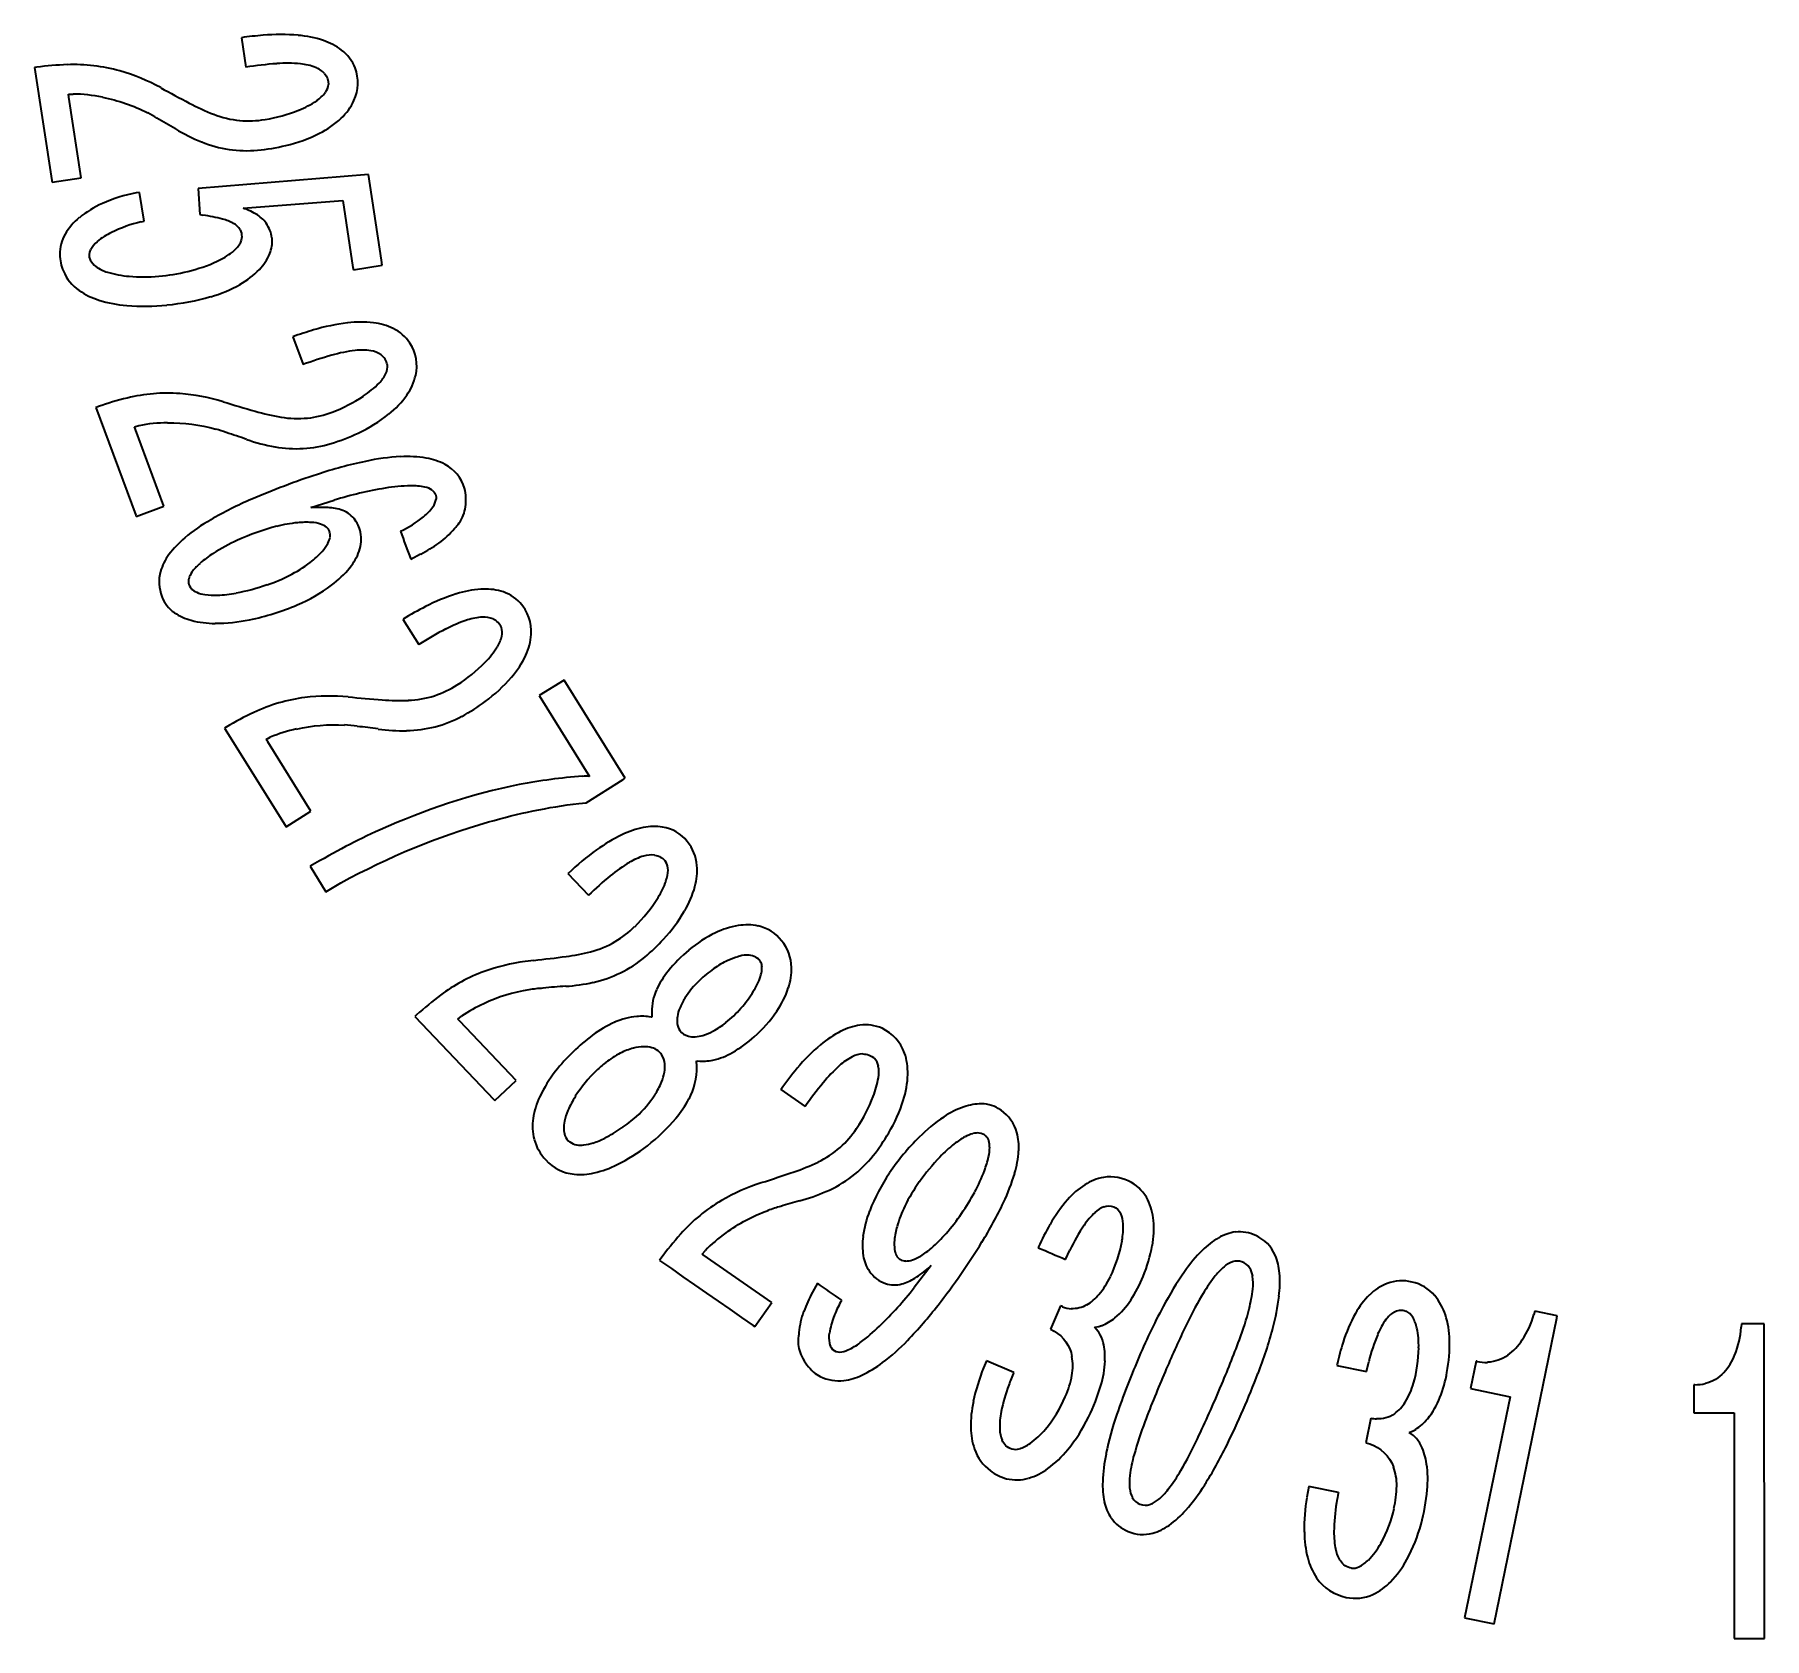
# Model space of a CAD drawing. Header units: millimetres. Extents: x 7.3 to 33.3, y 8.8 to 34.8.
# Drawn here: x 7.29 to 20.49, y 8.82 to 21.06 of the extents above; entities that cross this region are included whole.
import ezdxf

# ---------------------------------------------------------------- set-up
doc = ezdxf.new("R2010")
doc.units = ezdxf.units.MM

msp = doc.modelspace()

# ---------------------------------------------------------------- linework, layer by layer
at = {"color": 7, "linetype": 'Continuous', "lineweight": 35}
for p, q in [((8.867, 21.038), (8.901, 20.813)), ((7.305, 20.813), (7.287, 20.81)), ((7.287, 20.81), (7.42, 19.947)), ((7.546, 20.606), (7.581, 20.608)), ((7.549, 20.583), (7.546, 20.606)), ((7.643, 19.968), (7.549, 20.583)), ((7.42, 19.947), (7.422, 19.934)), ((7.422, 19.934), (7.643, 19.968)), ((9.837, 19.993), (8.537, 19.886)), ((9.937, 19.34), (9.837, 19.993)), ((8.089, 19.857), (8.063, 19.854)), ((8.123, 19.638), (8.089, 19.857)), ((8.537, 19.886), (8.549, 19.689)), ((8.549, 19.689), (8.573, 19.684)), ((8.88, 19.736), (9.64, 19.795)), ((9.64, 19.795), (9.718, 19.284)), ((8.102, 19.633), (8.123, 19.638)), ((9.101, 19.502), (9.1, 19.509)), ((9.718, 19.284), (9.722, 19.266)), ((9.722, 19.266), (9.942, 19.3)), ((9.942, 19.3), (9.937, 19.34)), ((9.258, 18.755), (9.337, 18.542)), ((7.773, 18.22), (7.756, 18.214)), ((7.756, 18.214), (8.061, 17.392)), ((8.051, 18.066), (8.084, 18.076)), ((8.057, 18.047), (8.051, 18.066)), ((8.274, 17.461), (8.057, 18.047)), ((8.064, 17.383), (8.274, 17.461)), ((9.397, 17.451), (9.575, 17.508)), ((8.061, 17.392), (8.064, 17.383)), ((10.16, 17.057), (10.235, 17.096)), ((8.259, 16.772), (8.259, 16.77)), ((10.1, 16.598), (10.221, 16.405)), ((11.33, 16.133), (11.14, 16.015)), ((11.797, 15.384), (11.33, 16.133)), ((11.14, 16.015), (11.525, 15.398)), ((8.751, 15.774), (8.738, 15.765)), ((8.738, 15.765), (9.2, 15.024)), ((9.056, 15.68), (9.087, 15.696)), ((9.068, 15.661), (9.056, 15.68)), ((9.397, 15.132), (9.068, 15.661)), ((11.499, 15.197), (11.781, 15.373)), ((11.781, 15.373), (11.797, 15.384)), ((11.442, 15.191), (11.499, 15.197)), ((9.207, 15.013), (9.397, 15.132)), ((9.2, 15.024), (9.207, 15.013)), ((9.391, 14.712), (9.512, 14.517)), ((9.512, 14.517), (9.625, 14.585)), ((11.361, 14.656), (11.359, 14.655)), ((11.359, 14.655), (11.516, 14.49)), ((11.1, 13.992), (11.034, 13.984)), ((10.204, 13.576), (10.191, 13.564)), ((10.191, 13.564), (10.793, 12.931)), ((10.52, 13.544), (10.547, 13.566)), ((10.534, 13.529), (10.52, 13.544)), ((10.964, 13.076), (10.534, 13.529)), ((12, 13.559), (11.994, 13.56)), ((11.999, 13.598), (12, 13.559)), ((12.342, 13.225), (12.351, 13.224)), ((12.343, 13.182), (12.342, 13.225)), ((10.802, 12.922), (10.964, 13.076)), ((12.984, 13.006), (13.171, 12.876)), ((10.793, 12.931), (10.802, 12.922)), ((14.667, 12.848), (14.662, 12.851)), ((12.385, 11.749), (12.407, 11.776)), ((14.953, 11.805), (14.95, 11.798)), ((15.159, 11.709), (15.192, 11.78)), ((12.069, 11.716), (12.059, 11.702)), ((12.059, 11.702), (12.149, 11.639)), ((12.149, 11.639), (12.238, 11.577)), ((12.391, 11.745), (12.385, 11.749)), ((12.915, 11.38), (12.391, 11.745)), ((13.892, 11.712), (13.894, 11.71)), ((14.133, 11.664), (14.003, 11.494)), ((14.115, 11.646), (14.133, 11.664)), ((12.238, 11.577), (12.327, 11.515)), ((12.327, 11.515), (12.417, 11.453)), ((13.264, 11.527), (13.227, 11.459)), ((12.417, 11.453), (12.506, 11.391)), ((12.506, 11.391), (12.595, 11.329)), ((12.787, 11.196), (12.915, 11.38)), ((13.441, 11.383), (13.45, 11.398)), ((12.595, 11.329), (12.685, 11.266)), ((12.685, 11.266), (12.774, 11.204)), ((15.119, 11.355), (15.044, 11.178)), ((15.136, 11.349), (15.119, 11.355)), ((18.431, 8.927), (18.91, 11.261)), ((18.743, 11.314), (18.735, 11.288)), ((18.913, 11.279), (18.743, 11.314)), ((18.91, 11.261), (18.913, 11.279)), ((12.774, 11.204), (12.787, 11.196)), ((15.044, 11.178), (15.073, 11.162)), ((15.38, 11.192), (15.412, 11.197)), ((15.407, 11.16), (15.38, 11.192)), ((15.413, 11.152), (15.407, 11.16)), ((15.412, 11.197), (15.434, 11.204)), ((20.321, 11.217), (20.317, 11.191)), ((20.494, 11.217), (20.321, 11.217)), ((20.494, 11.2), (20.494, 11.217)), ((20.495, 8.816), (20.494, 11.2)), ((14.555, 10.936), (14.533, 10.882)), ((14.764, 10.847), (14.555, 10.936)), ((17.232, 10.908), (17.23, 10.899)), ((17.23, 10.899), (17.456, 10.853)), ((17.456, 10.853), (17.474, 10.928)), ((18.294, 10.933), (18.251, 10.723)), ((18.301, 10.932), (18.294, 10.933)), ((18.251, 10.723), (18.553, 10.661)), ((19.957, 10.753), (19.957, 10.538)), ((19.964, 10.753), (19.957, 10.753)), ((18.553, 10.661), (18.206, 8.973)), ((17.49, 10.498), (17.451, 10.309)), ((19.957, 10.538), (20.265, 10.538)), ((20.265, 10.538), (20.265, 8.816)), ((17.451, 10.309), (17.481, 10.301)), ((17.782, 10.389), (17.813, 10.401)), ((17.816, 10.364), (17.782, 10.389)), ((17.813, 10.401), (17.832, 10.411)), ((17.823, 10.358), (17.816, 10.364)), ((17.016, 9.975), (17.002, 9.893)), ((17.242, 9.929), (17.016, 9.975)), ((18.206, 8.973), (18.431, 8.927)), ((20.265, 8.816), (20.495, 8.816))]:
    msp.add_line(p, q, dxfattribs=at)
for centre, radius, start, end in [((9.263, 18.226), 2.84, 94.6405, 98.0223), ((9.166, 19.501), 1.561, 85.1108, 94.8759), ((9.23, 20.224), 0.835, 71.6534, 85.2431), ((9.345, 20.568), 0.472, 52.6489, 71.8186), ((7.63, 18.334), 2.5, 92.1509, 97.4795), ((7.585, 19.536), 1.297, 74.1728, 92.1403), ((7.493, 19.25), 1.598, 61.6834, 73.7872), ((9.358, 17.843), 3.005, 94.2421, 98.7447), ((9.217, 19.763), 1.08, 84.6214, 94.2997), ((9.28, 20.418), 0.422, 68.8669, 84.8348), ((9.368, 20.645), 0.178, 41.9108, 69.0953), ((7.564, 19.408), 1.2, 78.4339, 89.1913), ((15.743, 34.382), 15.638, 241.3726, 242.2777), ((9.287, 20.788), 0.277, 303.6849, 322.6201), ((9.417, 20.69), 0.115, 322.381, 355.7137), ((9.325, 22.154), 1.828, 242.0409, 248.4801), ((8.863, 21.564), 1.165, 279.0895, 292.2072), ((9.042, 21.15), 0.715, 291.511, 303.9768), ((5.592, 15.826), 5.297, 60.2334, 61.1073), ((4.006, 13.036), 8.506, 59.1911, 60.2946), ((9.114, 21.599), 1.465, 239.1514, 247.8799), ((8.925, 21.136), 0.734, 248.4167, 264.3981), ((8.918, 21.218), 0.815, 265.4026, 279.1124), ((9.145, 20.941), 0.708, 296.6328, 313.0052), ((8.859, 21.621), 1.448, 275.1476, 283.8257), ((8.939, 21.35), 1.166, 283.2246, 296.7024), ((8.314, 18.614), 1.265, 101.4445, 113.7379), ((8.109, 19.077), 0.758, 113.6293, 129.2934), ((8.293, 17.933), 1.773, 75.9727, 80.9118), ((8.648, 19.08), 0.696, 66.6793, 70.5102), ((8.79, 19.391), 0.354, 57.9236, 67.9357), ((8.833, 19.451), 0.281, 37.4264, 58.7845), ((7.92, 19.306), 0.462, 129.1721, 149.9021), ((8.1, 19.084), 0.519, 115.7492, 130.1035), ((8.369, 18.534), 1.131, 103.661, 115.9602), ((8.641, 19.318), 0.345, 61.2877, 76.2887), ((8.748, 19.511), 0.124, 29.3698, 61.498), ((8.855, 19.477), 0.247, 7.4994, 35.6294), ((7.891, 19.329), 0.197, 129.7814, 152.6233), ((8.661, 19.577), 0.223, 307.9002, 329.8931), ((8.865, 19.481), 0.236, 337.2446, 5.2513), ((7.836, 19.394), 0.357, 181.764, 202.8386), ((7.828, 19.394), 0.126, 203.9426, 235.2625), ((7.934, 19.545), 0.311, 234.9414, 253.1552), ((8.162, 20.471), 1.253, 283.5918, 294.4912), ((8.452, 19.841), 0.559, 294.267, 308.1862), ((8.726, 19.538), 0.387, 315.7661, 337.4173), ((8.069, 19.976), 0.762, 252.8635, 265.5348), ((8.122, 20.588), 1.376, 265.3137, 284.0923), ((8.332, 20.09), 1.073, 286.2245, 299.2199), ((8.544, 19.714), 0.64, 299.1052, 315.872), ((7.936, 19.55), 0.539, 235.0177, 253.0639), ((8.066, 19.973), 0.982, 252.9812, 265.5957), ((8.134, 20.761), 1.771, 275.2817, 286.307), ((8.126, 20.727), 1.739, 265.5317, 275.6309), ((10.206, 16.102), 2.817, 106.2501, 109.6585), ((9.86, 17.312), 1.559, 96.727, 106.5051), ((9.778, 18.029), 0.838, 83.3981, 96.8657), ((9.821, 18.389), 0.475, 64.4486, 83.5353), ((9.863, 17.55), 1.107, 96.583, 106.1153), ((9.787, 18.218), 0.435, 81.2118, 96.766), ((9.827, 18.467), 0.183, 54.7607, 81.4268), ((10.423, 15.6), 3.136, 106.0575, 110.2677), ((9.857, 18.516), 0.126, 11.0757, 53.347), ((9.867, 18.525), 0.115, 333.885, 7.3496), ((9.407, 18.901), 0.715, 303.1518, 315.5401), ((9.72, 18.596), 0.278, 315.2098, 334.1246), ((9.777, 18.557), 0.431, 324.8074, 346.9968), ((8.593, 15.85), 2.509, 103.78, 109.0922), ((8.304, 17.026), 1.298, 85.9363, 103.77), ((8.273, 16.733), 1.592, 73.4208, 85.5441), ((12.742, 31.315), 13.66, 252.9061, 253.9728), ((9.15, 19.268), 1.163, 290.6705, 303.8422), ((9.555, 18.713), 0.702, 308.4094, 324.8877), ((8.308, 16.903), 1.194, 90.2507, 100.846), ((9.476, 19.914), 1.8, 253.7039, 260.1803), ((9.294, 18.863), 0.733, 260.1339, 276.0349), ((9.272, 18.94), 0.813, 277.0256, 290.7754), ((9.269, 19.07), 1.159, 294.9614, 308.4874), ((7.319, 13.673), 4.58, 71.7784, 72.8443), ((5.866, 9.202), 9.281, 70.8775, 71.8904), ((9.384, 19.346), 1.456, 250.8595, 259.6609), ((9.13, 19.334), 1.457, 286.7737, 295.536), ((10.181, 16.078), 1.764, 93.1765, 102.0284), ((10.133, 16.953), 0.887, 80.6296, 93.2517), ((11.221, 12.25), 5.735, 108.0176, 113.3713), ((10.531, 14.415), 3.463, 101.9677, 108.2459), ((10.202, 17.365), 0.469, 62.1561, 80.7159), ((10.439, 14.703), 2.934, 99.3099, 107.1195), ((10.184, 16.281), 1.336, 91.0651, 99.4567), ((10.17, 17.148), 0.469, 77.999, 91.3512), ((10.236, 17.455), 0.155, 55.36, 78.329), ((10.205, 17.511), 0.376, 351.4407, 13.5755), ((10.112, 14.805), 2.95, 113.2945, 120.0911), ((9.455, 16.041), 1.411, 87.6427, 92.3704), ((9.506, 17.041), 0.41, 73.0217, 88.9155), ((10.017, 17.679), 0.383, 308.8504, 324.36), ((10.216, 17.538), 0.139, 323.923, 350.0785), ((9.36, 16.099), 1.454, 120.009, 129.5973), ((9.567, 15.612), 1.749, 104.2556, 114.6971), ((9.411, 16.232), 1.109, 96.0366, 104.3401), ((9.359, 16.742), 0.596, 85.827, 96.1664), ((9.382, 17.048), 0.29, 72.0887, 85.9546), ((9.429, 17.191), 0.139, 51.4343, 72.274), ((9.536, 17.212), 0.245, 11.7718, 39.0109), ((9.71, 18.052), 0.866, 295.348, 309.1628), ((9.745, 17.951), 0.999, 318.5463, 321.7615), ((8.898, 16.656), 0.729, 129.4878, 143.324), ((9.454, 15.845), 1.49, 114.502, 122.5706), ((9.235, 17.336), 0.332, 318.1022, 331.3868), ((9.464, 17.236), 0.0822, 20.8061, 51.0495), ((9.388, 17.253), 0.158, 331.1895, 349.866), ((9.466, 17.24), 0.0784, 349.7813, 19.1384), ((38.52, 27.678), 30.284, 200.1034, 200.5309), ((9.701, 18.144), 1.177, 296.9936, 304.9059), ((9.983, 17.721), 0.668, 305.8617, 319.8232), ((8.632, 16.853), 0.398, 143.2514, 164.206), ((9.107, 16.386), 0.847, 122.4665, 131.04), ((9.009, 17.537), 0.634, 307.1356, 318.2236), ((9.36, 17.265), 0.432, 320.6821, 339.8477), ((8.556, 16.885), 0.0937, 158.0711, 185.0722), ((8.645, 16.85), 0.19, 142.0865, 158.2299), ((8.82, 16.714), 0.411, 130.9549, 142.1768), ((8.645, 18.097), 1.305, 288.6818, 296.699), ((8.779, 17.837), 1.012, 296.5351, 307.273), ((9.09, 17.485), 0.78, 306.5151, 320.7926), ((8.544, 16.887), 0.0818, 187.2538, 223.5531), ((8.573, 16.916), 0.122, 224.0523, 246.9236), ((8.621, 17.029), 0.245, 246.8853, 262.1713), ((8.66, 17.299), 0.518, 261.9848, 272.5917), ((8.639, 17.787), 1.007, 272.5032, 280.7911), ((8.521, 18.415), 1.645, 280.7322, 289.2254), ((8.788, 17.889), 1.285, 293.1479, 306.6249), ((10.95, 15.38), 1.479, 107.4152, 117.2955), ((10.749, 16.029), 0.8, 93.901, 107.5635), ((10.727, 16.368), 0.46, 74.849, 94.0465), ((8.583, 16.981), 0.404, 235.6444, 255.5517), ((8.535, 18.495), 1.942, 281.6986, 292.9802), ((11.459, 14.372), 2.608, 117.0652, 121.3907), ((8.665, 17.292), 0.726, 255.4507, 270.1721), ((8.666, 17.843), 1.276, 270.0571, 281.8777), ((11.775, 13.924), 2.928, 117.4031, 122.0582), ((10.927, 15.561), 1.084, 107.954, 117.4475), ((10.727, 16.183), 0.431, 92.7901, 108.1424), ((10.716, 16.429), 0.185, 67.2615, 93.0087), ((10.736, 16.484), 0.126, 23.2201, 65.9181), ((10.744, 16.496), 0.114, 345.9686, 19.5855), ((10.237, 16.755), 0.69, 315.2303, 327.7222), ((10.592, 16.533), 0.271, 327.4593, 346.2189), ((9.891, 17.081), 1.165, 302.3453, 315.8569), ((10.377, 16.631), 0.729, 319.1417, 335.0085), ((10.029, 16.931), 1.188, 306.0393, 319.2114), ((9.514, 14.714), 1.296, 97.1993, 115.2479), ((9.542, 14.408), 1.603, 85.0021, 96.8409), ((10.885, 28.506), 12.559, 264.5054, 265.6948), ((10.079, 17.716), 1.739, 265.4895, 272.054), ((10.115, 16.706), 0.728, 272.0199, 288.0291), ((10.074, 16.789), 0.82, 288.996, 302.4688), ((10.023, 13.638), 2.486, 115.2883, 120.7788), ((9.866, 17.128), 1.444, 298.2715, 306.6347), ((9.54, 14.603), 1.184, 102.2941, 112.5074), ((9.463, 13.435), 2.363, 83.0026, 85.397), ((8.772, 7.176), 8.659, 82.4476, 83.5098), ((10.108, 17.241), 1.495, 262.423, 270.7698), ((11.493, 15.143), 0.256, 82.7474, 95.2879), ((12.306, 13.841), 1.233, 115.6768, 126.1636), ((12.071, 14.333), 0.688, 101.3902, 115.8025), ((12.017, 14.604), 0.412, 81.032, 101.5032), ((12.897, 13.026), 2.24, 126.0607, 133.3033), ((11.998, 14.592), 0.206, 83.7794, 107.0992), ((12.429, 13.733), 1.173, 120.7267, 129.558), ((12.077, 14.328), 0.482, 106.8588, 120.8748), ((12.012, 14.685), 0.112, 358.4268, 31.3494), ((11.863, 14.689), 0.261, 339.8244, 358.5693), ((11.873, 14.681), 0.473, 344.7039, 4.5138), ((13.714, 12.175), 3.193, 129.527, 133.5094), ((11.496, 14.82), 0.652, 327.7456, 340.0847), ((11.591, 14.757), 0.765, 329.6055, 344.7749), ((11.048, 15.092), 1.176, 314.2785, 328.2218), ((11.191, 14.99), 1.227, 317.0861, 329.694), ((12.727, 13.854), 0.41, 78.0476, 99.4492), ((11.357, 14.75), 0.714, 284.1821, 300.6637), ((11.281, 14.854), 0.842, 301.5215, 314.2057), ((11.053, 15.096), 1.4, 309.6095, 317.7402), ((12.908, 13.332), 0.969, 115.8609, 130.153), ((12.762, 13.635), 0.632, 99.3767, 115.9377), ((10.105, 23.284), 9.344, 276.1113, 277.6271), ((11.138, 15.612), 1.603, 277.4291, 284.2374), ((13.018, 13.183), 1.153, 129.5574, 140.8738), ((12.789, 13.56), 0.479, 105.7791, 115.8175), ((12.734, 13.754), 0.279, 92.9891, 105.8461), ((12.767, 13.947), 0.0726, 24.796, 47.9575), ((11.166, 12.686), 1.301, 110.0745, 126.7866), ((11.239, 12.454), 1.544, 97.6599, 109.682), ((12.623, 13.504), 0.644, 140.8161, 155.6649), ((13.005, 13.163), 0.933, 124.7555, 133.4801), ((12.912, 13.303), 0.765, 115.7369, 124.9977), ((12.508, 13.971), 0.337, 337.1271, 347.5276), ((12.747, 13.939), 0.0944, 2.1433, 23.8663), ((12.666, 13.936), 0.175, 347.4352, 2.2429), ((12.602, 13.931), 0.465, 341.3671, 1.0259), ((11.271, 12.485), 1.301, 99.2876, 115.2123), ((11.269, 12.4), 1.384, 94.1443, 98.6631), ((11.937, 5.435), 8.382, 94.0649, 95.2538), ((11.234, 15.296), 1.505, 274.1397, 282.2344), ((12.848, 13.331), 0.703, 133.6016, 147.8777), ((11.968, 14.251), 0.947, 318.796, 328.5416), ((12.253, 14.078), 0.614, 328.455, 337.1708), ((12.349, 14.015), 0.731, 325.7648, 341.4554), ((11.882, 11.734), 2.492, 126.8584, 132.3277), ((11.203, 12.6), 1.168, 114.5983, 124.1703), ((12.49, 13.515), 0.299, 157.9658, 170.4451), ((12.669, 13.443), 0.491, 147.8486, 157.9975), ((12.041, 14.18), 0.845, 308.3649, 319.1583), ((12.124, 14.164), 1.001, 311.0864, 325.9757), ((12.065, 12.731), 0.863, 113.8332, 126.8485), ((11.936, 13.023), 0.544, 95.3329, 113.8279), ((11.922, 13.12), 0.446, 80.7351, 94.701), ((12.371, 13.535), 0.178, 170.3728, 187.4508), ((12.314, 13.527), 0.121, 187.4319, 214.956), ((12.156, 14.033), 0.659, 298.1365, 308.4666), ((13.651, 13.045), 0.457, 97.8023, 116.8731), ((12.454, 12.214), 1.51, 126.8945, 134.2766), ((12.308, 13.524), 0.114, 215.029, 255.2792), ((12.319, 13.567), 0.158, 255.3498, 273.709), ((12.314, 13.668), 0.259, 273.5542, 287.122), ((12.264, 13.83), 0.429, 287.0786, 298.2034), ((12.152, 14.106), 0.939, 299.6051, 312.1223), ((14.227, 12.24), 1.453, 130.2706, 140.235), ((13.799, 12.748), 0.788, 116.7537, 130.3975), ((12.32, 12.324), 1.338, 133.4879, 142.101), ((12.218, 12.48), 0.928, 127.9266, 133.6345), ((12.087, 12.652), 0.712, 117.4188, 128.114), ((11.988, 12.845), 0.495, 105.1105, 117.4619), ((11.945, 13.003), 0.331, 91.1598, 105.1458), ((11.943, 13.122), 0.212, 74.3105, 91.2655), ((11.965, 13.197), 0.134, 52.0657, 74.4425), ((11.961, 13.199), 0.135, 33.5365, 50.3507), ((12.385, 13.6), 0.377, 264.8669, 282.475), ((12.344, 13.767), 0.55, 282.9279, 299.683), ((13.738, 12.851), 0.456, 117.2189, 132.0516), ((13.619, 13.085), 0.194, 92.609, 117.4034), ((13.617, 13.166), 0.114, 9.1872, 42.3138), ((13.504, 13.138), 0.45, 357.9957, 19.0673), ((12.05, 12.527), 1, 141.7811, 154.8387), ((12.301, 12.392), 1.049, 133.5785, 147.5366), ((11.736, 13.205), 0.367, 337.0631, 349.7017), ((15.094, 11.507), 2.588, 140.035, 144.6155), ((14.191, 12.343), 1.136, 131.8418, 141.0118), ((13.052, 13.204), 0.686, 338.6171, 350.9316), ((13.462, 13.14), 0.271, 350.6666, 9.4247), ((13.223, 13.147), 0.732, 342.2463, 358.0699), ((11.699, 12.691), 0.613, 154.75, 171.0323), ((12.055, 12.548), 0.757, 147.4903, 156.7688), ((11.306, 13.433), 0.856, 312.3014, 326.9907), ((11.521, 13.295), 0.6, 326.9174, 337.1384), ((15.796, 11.042), 3.203, 140.9867, 145.0601), ((12.593, 13.371), 1.174, 325.7135, 339.211), ((11.775, 12.668), 0.453, 156.7269, 167.5424), ((11.574, 13.309), 0.802, 319.5602, 332.1927), ((12.785, 13.285), 1.191, 329.2603, 342.3425), ((14.612, 12.222), 0.692, 109.2224, 123.6464), ((14.515, 12.503), 0.394, 89.6931, 109.3404), ((11.486, 12.725), 0.397, 171.0465, 194.3522), ((11.581, 12.71), 0.254, 167.4388, 181.2076), ((11.475, 12.708), 0.148, 181.0665, 200.8741), ((11.157, 13.591), 1.07, 296.909, 304.7501), ((11.117, 13.662), 1.152, 304.3767, 311.5932), ((11.076, 13.72), 1.448, 307.9356, 319.9609), ((12.878, 13.176), 0.829, 312.5156, 325.7093), ((14.893, 11.796), 1.201, 123.5524, 135.1813), ((11.437, 12.694), 0.108, 201.4657, 234.7238), ((11.447, 12.709), 0.126, 234.7213, 260.4571), ((11.459, 12.778), 0.196, 260.4156, 276.4665), ((11.442, 12.932), 0.351, 276.43, 288.1421), ((11.354, 13.201), 0.634, 288.0769, 296.9664), ((11.16, 13.607), 1.307, 296.1041, 308.0569), ((12.958, 13.106), 0.723, 295.4863, 311.5905), ((12.549, 13.408), 1.457, 321.6106, 329.8385), ((15.394, 11.296), 1.91, 135.1215, 145.7681), ((14.975, 11.75), 1.073, 128.3827, 136.3055), ((14.661, 12.147), 0.567, 118.5067, 128.4619), ((14.525, 12.4), 0.279, 105.1315, 118.6336), ((14.488, 12.535), 0.14, 85.2012, 105.2878), ((14.493, 12.589), 0.0854, 46.8734, 85.0952), ((14.49, 12.591), 0.0865, 16.0485, 44.7252), ((14.221, 12.57), 0.359, 347.6167, 359.2787), ((14.413, 12.568), 0.166, 359.074, 16.2551), ((14.373, 12.567), 0.429, 356.2122, 14.9997), ((11.379, 13.158), 0.808, 282.935, 296.1903), ((12.537, 13.988), 1.701, 288.8324, 295.5126), ((15.412, 11.33), 1.679, 136.2519, 144.6472), ((13.848, 12.651), 0.74, 339.0901, 347.69), ((14.022, 12.589), 0.78, 343.3933, 356.2821), ((11.451, 12.84), 0.482, 264.8784, 282.9858), ((13.338, 10.768), 1.608, 108.2182, 120.037), ((9.623, 22.395), 10.598, 287.6442, 289.0719), ((14.938, 11.594), 1.364, 145.3676, 159.1581), ((15.055, 11.569), 1.25, 144.1182, 154.0448), ((13.289, 12.863), 1.338, 331.5156, 339.1532), ((13.309, 12.799), 1.524, 334.5293, 343.5143), ((15.514, 11.961), 0.38, 99.7966, 123.097), ((14.504, 7.177), 5.166, 105.4568, 107.0952), ((12.702, 13.697), 1.598, 285.442, 293.0906), ((12.925, 13.053), 1.749, 319.104, 331.7063), ((16.032, 11.415), 1.139, 138.8167, 150.519), ((15.651, 11.749), 0.633, 123.0511, 138.917), ((13.599, 10.002), 2.2, 106.1948, 108.8859), ((14.479, 11.767), 0.875, 159.0525, 172.2803), ((14.774, 11.705), 0.937, 153.9646, 164.0725), ((11.966, 13.434), 3.01, 328.0767, 334.5992), ((15.778, 11.649), 0.575, 133.2209, 146.1195), ((15.533, 11.911), 0.217, 112.2471, 133.532), ((15.382, 11.971), 0.217, 2.6561, 24.1407), ((14.09, 10.243), 2.501, 138.4332, 143.9138), ((13.253, 10.952), 1.181, 125.6666, 135.7574), ((14.429, 11.802), 0.579, 164.0087, 174.6495), ((13.398, 12.642), 1.122, 311.0975, 319.1645), ((16.706, 11.022), 1.92, 150.2302, 155.9362), ((16.5, 11.158), 1.449, 145.9184, 154.5491), ((15.049, 11.952), 0.55, 349.4389, 2.9809), ((15.136, 11.946), 0.698, 349.202, 4.9607), ((16.485, 11.627), 0.293, 64.6105, 95.7283), ((14.105, 11.817), 0.497, 172.1597, 189.0957), ((14.157, 11.827), 0.306, 174.5245, 187.7395), ((14.001, 11.806), 0.149, 187.5612, 205.7616), ((13.73, 12.261), 0.617, 301.5428, 311.1613), ((9.666, 14.858), 5.715, 322.2684, 328.1562), ((26.486, 38.495), 29.082, 246.6295, 247.0764), ((14.557, 12.034), 1.049, 334.2383, 349.9794), ((14.653, 12.036), 1.189, 337.4286, 349.3151), ((17.062, 10.923), 1.213, 135.0409, 145.208), ((16.628, 11.358), 0.598, 120.17, 135.1489), ((13.937, 11.775), 0.0778, 205.5902, 234.0751), ((13.939, 11.783), 0.0855, 238.1011, 270.4139), ((13.939, 11.851), 0.154, 270.3751, 289.1141), ((13.888, 12.001), 0.312, 288.9104, 301.7004), ((13.62, 12.202), 0.744, 301.4412, 311.6884), ((16.695, 11.267), 0.505, 130.1635, 142.5868), ((16.504, 11.495), 0.208, 110.1233, 130.3931), ((16.422, 11.559), 0.167, 7.7131, 31.4235), ((16.349, 11.569), 0.445, 4.5645, 22.7942), ((4.235, -1.672), 15.992, 54.8155, 55.6269), ((13.868, 11.763), 0.252, 215.0751, 250.637), ((11.669, 13.318), 2.962, 314.343, 321.9895), ((13.805, 11.886), 0.378, 285.7849, 302.444), ((14.912, 11.857), 0.652, 320.3506, 334.6308), ((14.865, 11.924), 0.95, 326.4791, 338.7431), ((18.131, 10.175), 2.517, 145.1066, 152.1943), ((17.312, 10.79), 1.285, 142.3856, 150.1477), ((16.195, 11.527), 0.396, 353.6369, 7.9153), ((15.942, 11.533), 0.853, 352.9248, 4.7576), ((14.318, 10.871), 1.239, 151.6958, 159.1461), ((14.217, 10.957), 0.885, 151.214, 159.1482), ((11.632, 13.328), 3.223, 316.0606, 322.3843), ((15.147, 11.662), 0.346, 300.0341, 320.4992), ((15.14, 11.739), 0.619, 309.8059, 326.7309), ((19.077, 9.766), 3.326, 149.9967, 154.7043), ((15.582, 11.592), 1.012, 345.0893, 353.8231), ((15.077, 11.637), 1.725, 344.7894, 353.0446), ((17.933, 10.984), 0.642, 134.8124, 150.8189), ((17.651, 11.156), 0.428, 17.6755, 40.3159), ((13.779, 11.085), 0.66, 159.894, 174.1868), ((13.938, 11.056), 0.589, 158.4269, 171.1541), ((15.215, 11.532), 0.2, 246.6836, 266.3534), ((15.31, 11.532), 0.351, 290.6153, 310.0812), ((20.535, 8.899), 5.24, 152.1114, 157.0498), ((14.044, 11.996), 2.603, 339.7813, 345.2125), ((18.382, 10.731), 1.157, 150.7348, 162.5953), ((18.064, 10.922), 0.565, 144.2963, 157.5804), ((17.779, 11.128), 0.212, 122.5463, 144.5822), ((17.711, 11.211), 0.114, 30.5817, 66.6596), ((17.582, 11.133), 0.264, 10.9958, 30.8036), ((17.411, 11.079), 0.68, 1.365, 17.7319), ((18.05, 11.484), 0.712, 326.85, 344.0581), ((14.383, 11.003), 1.269, 173.2446, 175.9568), ((13.582, 11.11), 0.23, 170.87, 189.7715), ((12.759, 12.199), 1.399, 306.5048, 314.4569), ((15.205, 11.016), 0.249, 13.7223, 33.3515), ((24.026, 7.406), 8.809, 154.5779, 156.9721), ((9.716, 13.579), 7.211, 336.7739, 339.8609), ((13.325, 12.109), 3.54, 338.9545, 344.8539), ((18.866, 10.585), 1.434, 157.3514, 166.1588), ((17.181, 11.052), 0.674, 358.4985, 11.3204), ((16.931, 11.065), 1.16, 349.1755, 1.4609), ((18.28, 11.333), 0.437, 305.8386, 326.9504), ((19.608, 11.243), 0.711, 338.4593, 355.798), ((13.387, 11.088), 0.27, 178.9743, 206.1398), ((13.489, 11.131), 0.38, 205.262, 227.9716), ((13.448, 11.086), 0.0928, 189.4437, 223.1217), ((13.43, 11.073), 0.0708, 225.0585, 273.3659), ((13.424, 11.175), 0.173, 273.3333, 294.7004), ((13.284, 11.487), 0.515, 294.3821, 306.7016), ((12.75, 12.248), 1.669, 307.345, 316.12), ((14.815, 10.896), 0.399, 349.6326, 10.4818), ((14.997, 10.962), 0.463, 356.6829, 14.1045), ((19.134, 10.484), 1.949, 162.2935, 167.4411), ((16.838, 11.045), 1.017, 343.9928, 359.3826), ((19.863, 11.142), 0.437, 317.4439, 338.5548), ((13.413, 11.071), 0.285, 231.2252, 243.6418), ((13.238, 11.606), 0.862, 295.1255, 307.4372), ((16.035, 10.284), 1.617, 158.2833, 167.8635), ((16.782, 10.005), 2.187, 157.3509, 160.1044), ((14.634, 10.98), 0.828, 343.6026, 356.8568), ((20.567, 8.831), 5.295, 156.5053, 161.3157), ((23.512, 7.551), 8.279, 156.5025, 159.3512), ((10.661, 13.11), 6.385, 333.785, 339.1572), ((17.133, 11.004), 0.951, 338.4801, 350.5197), ((18.37, 11.233), 0.31, 257.1192, 271.9535), ((13.404, 11.251), 0.47, 277.4425, 295.2107), ((16.013, 10.272), 1.373, 159.6738, 168.4315), ((14.527, 10.948), 0.692, 335.3908, 349.7488), ((14.008, 11.162), 1.48, 333.6472, 343.6899), ((7.602, 14.408), 9.481, 334.5871, 337.2099), ((17.259, 10.921), 0.578, 328.6974, 344.3053), ((19.97, 11.065), 0.312, 268.8305, 283.5277), ((15.317, 10.437), 0.882, 167.7476, 180.8893), ((14.217, 11.065), 1.023, 320.4193, 336.6276), ((17.487, 10.781), 0.31, 306.0838, 328.8327), ((17.439, 10.881), 0.621, 321.3024, 338.7407), ((15.229, 10.431), 0.573, 168.2574, 181.616), ((14.182, 11.06), 1.278, 321.0752, 334.252), ((17.993, 9.697), 2.58, 161.2227, 168.1981), ((18.493, 9.438), 2.917, 159.2692, 164.4596), ((17.636, 11.332), 0.847, 260.0555, 262.9551), ((17.646, 10.712), 0.353, 301.7603, 321.5744), ((14.944, 10.43), 0.509, 180.7817, 199.3652), ((14.889, 10.42), 0.233, 181.3643, 203.0686), ((14.727, 10.527), 0.275, 286.7088, 305.8517), ((14.53, 10.804), 0.615, 305.5834, 320.6006), ((13.166, 11.761), 3.32, 329.937, 334.6337), ((17.646, 10.178), 0.252, 25.3666, 45.4245), ((14.774, 10.367), 0.108, 256.2794, 287.1073), ((14.553, 10.76), 0.8, 306.0081, 321.144), ((16.695, 9.966), 1.253, 168.133, 177.8235), ((16.759, 9.917), 1.119, 164.3322, 172.6674), ((13.515, 11.701), 3.202, 327.6788, 333.8491), ((17.453, 10.083), 0.467, 7.9563, 25.7953), ((14.805, 10.389), 0.367, 233.1674, 254.7352), ((14.739, 10.503), 0.484, 286.6376, 306.0853), ((16.088, 10.003), 0.442, 172.513, 185.6872), ((14.933, 10.735), 1.276, 322.2936, 330.0711), ((17.274, 9.982), 0.414, 359.6229, 20.4802), ((17.085, 10.028), 0.839, 354.6104, 8.1652), ((16.067, 9.989), 0.625, 177.6809, 192.2327), ((15.833, 9.976), 0.185, 185.4259, 207.4137), ((15.545, 10.259), 0.501, 310.0419, 322.5011), ((14.914, 10.812), 1.545, 318.8706, 327.775), ((19.215, 9.54), 2.011, 168.858, 171.132), ((16.962, 9.982), 0.725, 346.1959, 359.7965), ((16.42, 10.089), 1.507, 344.5897, 354.7099), ((15.795, 9.93), 0.348, 192.2113, 213.7211), ((15.734, 10.034), 0.207, 290.02, 310.2975), ((15.507, 10.292), 0.756, 305.8102, 319.0072), ((18.492, 9.644), 1.511, 170.5323, 180.604), ((18.665, 9.613), 1.457, 170.6209, 179.2982), ((16.696, 10.024), 0.995, 331.0147, 347.5016), ((15.718, 9.999), 0.395, 285.5601, 305.8909), ((16.684, 10.004), 1.23, 331.5599, 345.1129), ((17.807, 9.635), 0.825, 180.4707, 194.3509), ((17.821, 9.622), 0.613, 179.1431, 192.27), ((17.053, 9.823), 0.585, 315.667, 331.2179), ((17.476, 9.55), 0.483, 194.2564, 214.0814), ((17.464, 9.543), 0.248, 192.0457, 213.3339), ((17.287, 9.593), 0.256, 295.8104, 315.9974), ((17.093, 9.781), 0.764, 315.7741, 331.6461), ((17.354, 9.453), 0.102, 263.0291, 296.2415), ((17.309, 9.571), 0.463, 295.1739, 315.8584)]:
    msp.add_arc(centre, radius, start, end, dxfattribs=at)
for points in [[(9.735, 20.807), (9.713, 20.861), (9.678, 20.908), (9.631, 20.943)], [(9.501, 20.764), (9.521, 20.741), (9.531, 20.712), (9.531, 20.681)], [(9.726, 20.559), (9.762, 20.637), (9.765, 20.726), (9.735, 20.807)], [(7.805, 20.584), (7.925, 20.561), (8.042, 20.52), (8.151, 20.464)], [(9.628, 20.423), (9.669, 20.461), (9.702, 20.507), (9.726, 20.559)], [(8.563, 20.242), (8.698, 20.188), (8.844, 20.166), (8.989, 20.179)], [(8.856, 19.572), (8.874, 19.539), (8.873, 19.498), (8.854, 19.465)], [(7.521, 19.537), (7.494, 19.491), (7.479, 19.438), (7.479, 19.383)], [(7.713, 19.343), (7.703, 19.368), (7.704, 19.396), (7.716, 19.42)], [(7.507, 19.256), (7.533, 19.196), (7.574, 19.145), (7.627, 19.108)], [(10.153, 18.706), (10.121, 18.754), (10.077, 18.793), (10.025, 18.817)], [(10.197, 18.46), (10.216, 18.544), (10.2, 18.633), (10.153, 18.706)], [(8.303, 18.097), (8.427, 18.099), (8.55, 18.083), (8.67, 18.049)], [(9.123, 17.914), (9.266, 17.889), (9.412, 17.897), (9.551, 17.939)], [(10.571, 17.599), (10.547, 17.677), (10.493, 17.742), (10.421, 17.78)], [(10.324, 17.583), (10.346, 17.567), (10.358, 17.54), (10.353, 17.514)], [(10.53, 17.333), (10.555, 17.369), (10.571, 17.411), (10.577, 17.455)], [(9.727, 17.366), (9.7, 17.398), (9.665, 17.421), (9.625, 17.433)], [(9.765, 17.117), (9.782, 17.163), (9.786, 17.213), (9.776, 17.262)], [(8.248, 16.962), (8.232, 16.899), (8.235, 16.833), (8.259, 16.772)], [(10.994, 16.724), (10.954, 16.766), (10.903, 16.797), (10.847, 16.812)], [(8.259, 16.77), (8.278, 16.72), (8.311, 16.678), (8.355, 16.648)], [(11.079, 16.482), (11.085, 16.571), (11.054, 16.658), (10.994, 16.724)], [(11.038, 16.323), (11.061, 16.373), (11.075, 16.427), (11.079, 16.482)], [(10.128, 15.747), (10.276, 15.75), (10.42, 15.787), (10.55, 15.857)], [(9.288, 15.759), (9.407, 15.787), (9.53, 15.797), (9.653, 15.789)], [(10.988, 15.335), (10.622, 15.262), (10.266, 15.142), (9.926, 14.99)], [(11.469, 15.399), (11.309, 15.387), (11.146, 15.366), (10.988, 15.335)], [(10.754, 15.05), (10.979, 15.115), (11.209, 15.163), (11.442, 15.191)], [(9.926, 14.99), (9.739, 14.906), (9.587, 14.823), (9.391, 14.712)], [(9.625, 14.585), (9.998, 14.787), (10.353, 14.934), (10.754, 15.05)], [(12.271, 14.901), (12.223, 14.96), (12.156, 14.999), (12.082, 15.011)], [(12.02, 14.797), (12.055, 14.792), (12.088, 14.773), (12.108, 14.744)], [(12.344, 14.718), (12.339, 14.785), (12.313, 14.849), (12.271, 14.901)], [(12.991, 14.143), (12.946, 14.2), (12.883, 14.24), (12.812, 14.256)], [(13.067, 13.939), (13.065, 14.013), (13.039, 14.085), (12.991, 14.143)], [(11.553, 13.825), (11.698, 13.858), (11.832, 13.923), (11.946, 14.017)], [(12.036, 13.769), (12.012, 13.716), (11.999, 13.658), (11.999, 13.598)], [(13.758, 13.474), (13.705, 13.497), (13.646, 13.506), (13.589, 13.498)], [(13.93, 13.285), (13.901, 13.368), (13.839, 13.437), (13.758, 13.474)], [(13.61, 13.278), (13.644, 13.279), (13.676, 13.266), (13.701, 13.243)], [(12.284, 12.934), (12.324, 13.01), (12.344, 13.096), (12.343, 13.182)], [(14.662, 12.851), (14.619, 12.881), (14.569, 12.897), (14.517, 12.897)], [(14.787, 12.678), (14.768, 12.747), (14.726, 12.807), (14.667, 12.848)], [(11.102, 12.626), (11.118, 12.568), (11.148, 12.514), (11.19, 12.469)], [(11.19, 12.469), (11.247, 12.407), (11.325, 12.368), (11.408, 12.36)], [(13.329, 12.227), (13.471, 12.288), (13.595, 12.383), (13.691, 12.503)], [(15.662, 12.297), (15.597, 12.333), (15.522, 12.347), (15.449, 12.336)], [(15.787, 12.164), (15.759, 12.219), (15.716, 12.266), (15.662, 12.297)], [(12.533, 12.16), (12.415, 12.091), (12.309, 12.004), (12.219, 11.903)], [(15.831, 12.007), (15.826, 12.061), (15.811, 12.115), (15.787, 12.164)], [(12.565, 11.911), (12.663, 11.984), (12.772, 12.042), (12.887, 12.084)], [(15.451, 12.111), (15.475, 12.121), (15.502, 12.121), (15.527, 12.112)], [(15.527, 12.112), (15.55, 12.102), (15.569, 12.083), (15.58, 12.059)], [(16.456, 11.919), (16.411, 11.913), (16.367, 11.898), (16.328, 11.875)], [(16.759, 11.741), (16.731, 11.808), (16.678, 11.862), (16.611, 11.892)], [(13.614, 11.738), (13.621, 11.695), (13.637, 11.654), (13.662, 11.618)], [(16.564, 11.646), (16.536, 11.69), (16.481, 11.708), (16.432, 11.69)], [(13.785, 11.525), (13.825, 11.512), (13.868, 11.511), (13.908, 11.523)], [(17.614, 11.525), (17.564, 11.506), (17.518, 11.477), (17.481, 11.439)], [(17.804, 11.537), (17.74, 11.552), (17.674, 11.548), (17.614, 11.525)], [(17.977, 11.433), (17.933, 11.486), (17.872, 11.522), (17.804, 11.537)], [(15.321, 11.362), (15.285, 11.341), (15.244, 11.331), (15.202, 11.333)], [(17.665, 11.307), (17.692, 11.324), (17.726, 11.327), (17.756, 11.315)], [(15.073, 11.162), (15.144, 11.12), (15.193, 11.049), (15.208, 10.969)], [(18.536, 10.978), (18.491, 10.946), (18.437, 10.927), (18.381, 10.924)], [(20.185, 10.846), (20.147, 10.805), (20.098, 10.775), (20.043, 10.761)], [(13.286, 10.815), (13.342, 10.788), (13.404, 10.777), (13.465, 10.785)], [(17.67, 10.53), (17.63, 10.501), (17.581, 10.488), (17.532, 10.492)], [(14.748, 10.261), (14.715, 10.272), (14.688, 10.297), (14.675, 10.329)], [(14.463, 10.261), (14.486, 10.195), (14.529, 10.138), (14.585, 10.096)], [(17.481, 10.301), (17.565, 10.272), (17.631, 10.208), (17.662, 10.126)], [(14.708, 10.035), (14.764, 10.022), (14.822, 10.023), (14.877, 10.039)], [(15.668, 9.891), (15.695, 9.843), (15.753, 9.82), (15.805, 9.839)], [(15.506, 9.737), (15.539, 9.69), (15.584, 9.654), (15.637, 9.633)], [(15.637, 9.633), (15.696, 9.607), (15.762, 9.602), (15.824, 9.619)], [(17.341, 9.352), (17.307, 9.358), (17.277, 9.378), (17.258, 9.407)], [(17.075, 9.279), (17.128, 9.202), (17.21, 9.148), (17.302, 9.129)], [(17.302, 9.129), (17.371, 9.114), (17.442, 9.122), (17.505, 9.152)]]:
    msp.add_open_spline(points, degree=3, dxfattribs=at)
for points, knots in [([(12.816, 14.001), (12.802, 14.014), (12.786, 14.023), (12.768, 14.027), (12.752, 14.031), (12.736, 14.033), (12.72, 14.032)], [7, 7, 7, 7, 8, 8, 8, 9, 9, 9, 9]), ([(12.097, 13.139), (12.1, 13.16), (12.101, 13.182), (12.099, 13.203), (12.096, 13.228), (12.088, 13.252), (12.074, 13.273)], [22, 22, 22, 22, 23, 23, 23, 24, 24, 24, 24])]:
    msp.add_open_spline(points, degree=3, knots=knots, dxfattribs=at)

doc.saveas('drawing.dxf')
